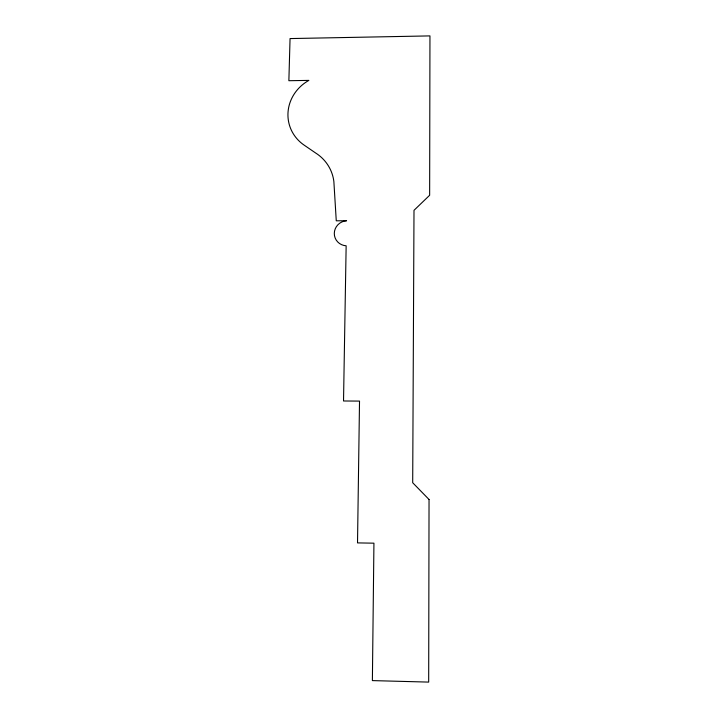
<?xml version="1.0" encoding="UTF-8"?>
<svg xmlns="http://www.w3.org/2000/svg" width="718" height="718" viewBox="0 0 718 718"><rect width="100%" height="100%" fill="white"/><g stroke="black" fill="none" stroke-linecap="round" stroke-linejoin="round"><path stroke-width="1.08" d="M429.041 499.495L428.682 682.1L372.382 680.601L373.934 543.176L357.519 542.898L359.521 401.093L343.527 400.985L346.148 245.798A12.996 12.511 -17.2 0 1 334.301 233.332A12.996 12.511 -17.2 0 1 346.57 220.74L336.266 220.803L333.87 181.555A43.089 40.989 -22.1 0 0 315.633 152.997L304.091 145.09A40.881 38.422 -16.6 0 1 308.848 80.398L288.869 80.712L290.054 38.575L429.956 35.9L429.642 195.269L413.999 210.329L412.697 482.738L429.041 499.495"/></g></svg>
